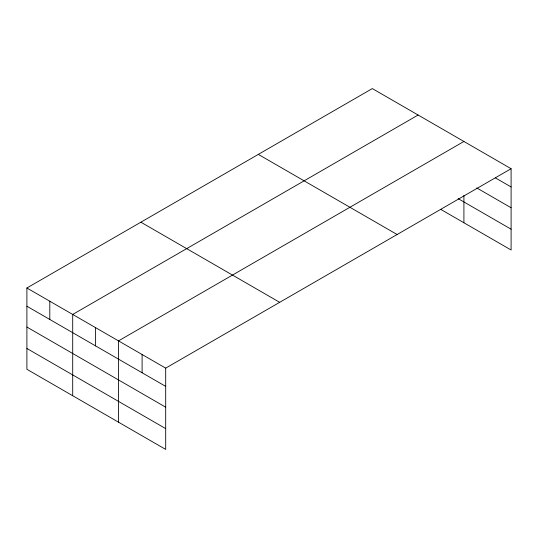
<?xml version="1.0" encoding="UTF-8"?>
<svg xmlns="http://www.w3.org/2000/svg" width="538" height="538" viewBox="0 0 538 538"><rect width="100%" height="100%" fill="white"/><g stroke="black" fill="none" stroke-linecap="round" stroke-linejoin="round"><path stroke-width="0.81" d="M26.9 287.998L165.691 368.133L165.691 449.418L26.9 369.29L26.9 287.998L372.309 88.582L511.1 168.71L511.1 250.002L441.012 209.531M418.107 115.024L72.704 314.441L72.704 395.733M463.911 141.467L118.501 340.884L118.501 422.175M165.691 368.133L511.1 168.71M495.37 177.876L511.1 186.955M476.782 187.944L511.1 207.762M458.188 198.643L511.1 229.195M258.321 154.393L397.118 234.521M140.882 222.194L279.679 302.322M26.9 306.243L165.691 386.378M26.9 327.05L165.691 407.179M26.9 348.483L165.691 428.618M463.911 195.355L463.911 222.752M142.099 354.508L142.099 372.753M95.603 327.662L95.603 345.907M49.799 301.219L49.799 319.464"/></g></svg>
